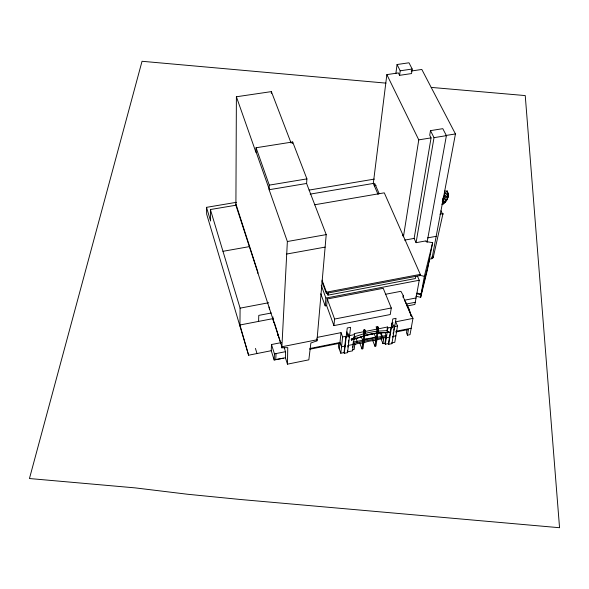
<?xml version="1.0" encoding="UTF-8"?>
<svg xmlns="http://www.w3.org/2000/svg" width="589" height="589" viewBox="0 0 589 589"><rect width="100%" height="100%" fill="white"/><g stroke="black" fill="none" stroke-linecap="round" stroke-linejoin="round"><path stroke-width="0.88" d="M317.029 339.779L281.888 346.766L235.902 205.23L236.395 96.765L271.374 91.619L291.128 143.127M239.937 326.056L240.098 308.15L210.391 209.537L235.902 205.23M236.395 96.765L255.965 152.36L256.068 147.751L292.681 141.971L306.906 178.887L306.597 183.466L326.218 234.613L316.941 340.84L310.867 343.004L308.842 359.835L287.469 364.164L285.407 357.773L285.503 351.677L284.126 347.444M287.469 364.164L287.756 347.606L281.829 347.827L281.557 345.75M257.827 273.303L257.857 272.066L235.909 203.985M258.6 321.403L258.77 315.395L271.338 312.987M271.315 93.415L271.374 91.619M281.829 347.827L287.366 241.519L269.121 189.724L269.276 185.13L256.068 147.751M269.07 307.016L269.497 309.527L269.534 308.467M285.407 357.773L274.172 360.034L271.242 350.705L271.492 344.536L281.638 342.526M272.884 318.649L272.957 316.934M273.112 319.562L273.686 322.536L273.73 321.476M444.408 195.305L444.489 193.759C452.44 192.08 445.902 203.499 442.199 204.626L442.081 203.868C446.734 201.593 449.606 195.909 447.294 190.991L444.643 191.094M274.172 360.034L274.445 353.886L271.492 344.536M275.748 359.717L276.035 353.569M277.375 332.778L277.794 335.296L277.846 334.235M292.6 143.525L292.681 141.971M283.353 358.186L275.755 359.54M444.297 196.409L444.636 192.956L444.452 193.928M316.705 338.866L316.941 340.84M326.637 305.595L333.926 325.607L390.257 314.533L391.287 307.981L383.225 288.308L327.256 298.998L326.637 305.595L325.18 305.875L325.901 298.056L321.196 285.194M314.541 204.788L384.286 192.831L420.296 274.386L420.09 275.556L326.335 293.344L326.446 292.173L322.028 280.158M415.812 276.175L415.4 278.523L327.992 295.148L328.22 292.792M333.926 325.607L334.596 319.047L327.256 298.998M338.727 343.247L338.366 346.516L340.795 353.231L344.035 352.575L345.92 336.312L342.629 336.967L340.795 353.231M339.242 348.931L341.046 332.652L317.213 337.379M346.339 334.567L346.965 331.85L347.679 335.237L347.186 336.849L346.192 337.048L345.92 336.312M344.3 353.304L347.252 327.97L350.573 327.315L347.539 352.649L344.3 353.304L344.035 352.575M347.539 352.649L347.458 350.308M347.849 347.09L348.04 345.478L353.341 344.41M348.357 342.798L348.681 340.118M348.997 337.445L349.211 335.656L354.571 334.589L354.203 333.61L363.803 331.703L363.516 333.845L363.884 334.817L364.878 334.559L365.298 331.452L364.812 330.186M376.872 328.78L377.019 327.756L378.005 327.558L378.506 328.824L378.02 332.1L377.048 332.211L377.52 329.023L387.488 326.991L386.914 330.643L387.304 331.607L388.762 331.614L389.049 332.343L376.975 333.19A56.824 30.694 -20.8 0 0 367.448 334.927L351.552 340.059L351.302 339.109L354.144 337.99L354.571 334.589M351.552 340.059L351.302 339.109M352.487 347.422L352.686 345.787M354.011 339.021L352.539 350.853L347.267 351.92M378.094 194.429L373.301 183.444L386.855 74.612L398.385 72.911L399.592 75.333L411.534 73.566L412.19 69.031L408.98 62.787L397.06 64.518L395.867 73.581M356.971 342.636L357.133 341.333L355.675 337.46M365.092 331.497L364.701 329.487L364.127 329.604L363.685 331.401L364.171 332.675L365.158 332.476M363.244 342.967L363.612 343.932L362.64 344.131L362.272 343.166L362.662 340.221L353.142 342.135L353.503 343.107M364.76 335.612L362.964 348.74L361.992 348.938L363.855 335.038M363.884 334.817L364.311 331.651L363.825 330.377M364.606 330.223L364.701 329.487M364.127 329.604L364.517 331.607L364.024 330.341M399.592 75.333L400.203 70.79L397.06 64.518M365.533 339.183L365.703 339.588M376.658 341.303L375.686 341.502L375.311 340.538L375.738 337.6L363.641 340.03L364.009 340.994L363.03 341.193L361.19 336.356M377.048 332.211L376.989 329.074L364.311 331.651M377.335 326.983L377.726 328.979L377.335 326.983L377.91 326.866L378.41 328.132L378.3 328.868L377.91 326.866M377.019 332.424L377.983 332.321L375.944 346.111L374.979 346.31L376.894 333.308M378.005 327.558L378.352 329.847L377.372 330.046L376.099 326.821L377.085 326.63L377.674 328.132M381.503 337.703L381.701 336.4L380.185 332.564M382.143 337.578L382.342 336.275L380.825 332.432L377.144 333.168M364.216 335.752L374.236 333.749L376.121 338.565L377.093 338.366L376.717 337.401L386.156 335.509L384.941 343.254L382.953 343.652L383.954 337.21M387.304 331.607L387.879 327.955L391.044 327.322L388.438 343.578L385.324 344.212L387.142 332.601M402.596 235.902L402.78 234.724M403.428 236.83L418.772 139.865L386.855 74.612M389.02 332.557L388.762 331.614M391.957 323.994L392.134 322.882L393.003 322.713M388.725 344.3L392.789 318.966L396.051 318.325L391.906 343.659L388.725 344.3L388.438 343.578M393.106 333.823L393.4 332.034M393.688 330.245L393.982 328.463M385.81 294.213L400.91 291.312L403.436 295.847L402.869 295.958L411.387 316.138L411.961 316.021L412.963 318.391L395.764 321.8L397.501 326.034L394.792 342.297L391.619 342.938L391.906 343.659M427.084 242.366L446.396 135.654L442.803 128.667L430.485 130.64L429.727 135.19L431.067 137.878L414.141 238.398L416.07 242.683L426.237 240.827L426.031 241.593L432.635 242.653L427.445 269.703L420.686 297.312L415.76 296.193M403.141 297.622L403.436 295.847M416.07 242.683L434.012 137.657L430.485 130.64M407.058 329.56L406.476 332.829L407.455 335.185L410.025 334.67L412.963 318.391M407.455 335.185L408.471 329.472L395.727 332.027M417.476 276.234L419.243 280.254L414.884 304.454L406.992 306M416.828 293.793L420.966 294.728L424.36 276.329L432.635 242.653M420.686 297.312L421.761 291.496L420.966 294.728M429.455 259.167L431.965 258.696L455.452 133.939L421.82 69.458L411.188 71.026M431.965 258.696L431.663 258.034L433.18 257.746L433.357 256.789L431.84 257.069M442.803 214.573L442.987 213.608L439.946 214.153M433.18 257.746L442.987 213.608M429.322 260.463L421.098 294.044L416.953 293.101M444.481 195.445L442.464 199.17M443.488 198.25L447.957 196.8L446.904 199.951L446.867 199.509L443.488 198.25L444.371 196.078L448.096 193.914L447.971 197.079L444.371 196.078M442.199 204.626L444.872 201.909L442.626 200.591M444.489 193.759L447.294 190.991L448.096 194.046M351.28 339.33L354.114 338.204M351.574 339.846L367.477 334.707A56.838 30.709 -20.8 0 1 377.004 332.969L389.049 332.343M363.516 333.845L353.775 337.011L354.144 337.99M364.51 333.588L366.822 333.006A56.772 30.738 -20.8 0 1 376.342 331.276L376.673 331.239M352.848 349.748L354.18 349.476L354.902 343.748L352.892 344.153M309.785 349.24L339.875 343.21M363.479 339.595L375.576 337.173M352.98 343.439L362.485 341.524L362.853 342.496L363.833 342.297M363.465 341.333L375.546 338.903L375.929 339.868L376.901 339.669M376.526 338.704L385.95 336.812L386.332 337.769L389.469 337.144L389.756 337.865M395.86 335.855L392.664 336.496L392.959 337.217M392.819 323.825L391.648 324.053L391.398 325.599L392.009 327.101M347.812 334.132L348.695 333.956L348.695 336.547L349.483 336.393L349.211 335.656M364.613 330.878L365.195 330.76M377.829 328.25L378.41 328.132M236.454 202.307L206.518 207.343L206.665 214.153L248.602 355.211L271.242 350.705M397.501 326.034L394.269 326.674L394.564 327.403L393.791 327.558L393.916 324.959L393.047 325.135L392.311 327.852L391.332 328.044L391.044 327.322M274.445 353.886L285.503 351.677M309.866 348.511L339.956 342.489L341.524 346.788L344.779 346.133L345.051 346.869M395.948 331.276L411.188 328.22M334.596 319.047L391.287 307.981M404.577 300.184L416.055 297.96M406.484 303.998L415.274 302.282M325.901 298.056L419.243 280.254M240.098 308.15L268.724 302.724M326.446 292.173L420.296 274.386M404.591 240.135L414.141 238.398M427.651 237.875L436.177 236.322M286.718 254.036L325.121 247.108M222.973 251.312L249.243 246.644M287.366 241.519L326.218 234.613M376.077 185.476L374.317 185.771L374.633 183.289L379.11 193.531M309.034 190.092L374.361 179.1M310.167 194.12L373.301 183.444M269.276 185.13L306.906 178.887M269.121 189.724L306.597 183.466M418.772 139.865L431.067 137.878M445.961 135.47L455.452 133.939M434.012 137.657L446.396 135.654M400.203 70.79L412.19 69.031M364.782 339.757L364.613 339.33L365.32 339.691M442.707 200.046L446.867 199.509L444.953 202.513L444.872 201.909L442.243 201.806M377.637 331.136L386.914 330.643M387.267 331.821L388.725 331.835M431.258 87.408L525.241 95.58L559.55 527.722L240.489 499.501L187.552 494.252L135.102 487.876L29.45 478.533L142.037 61.278L385.964 83.123M419.302 275.188L424.36 276.329M405.85 302.864L405.122 301.288L408.589 307.767L411.667 316.786M406.241 303.475L410.643 313.915M440.97 210.766L442.435 213.814M387.488 326.991L387.879 327.955M384.934 332.439L386.539 336.474M384.941 343.254L385.324 344.212M377.019 327.756L377.52 329.023M380.73 338.005L382.953 343.652M377.983 332.321L378.271 333.05M372.734 340.508L374.979 346.31M364.849 334.78L365.128 335.509M364.709 339.323L364.878 339.75M364.488 339.816L363.98 339.492L364.142 339.927M359.791 343.107L361.992 348.938M348.04 345.478L348.305 346.207M327.366 293.432L327.992 295.148M341.046 332.652L342.629 336.967M321.999 281.535L326.335 293.344M320.784 293.764L325.18 305.875M255.979 151.66L269.151 189.025M273.664 320.357L273.119 318.605L239.944 324.995L248.602 355.211M274.216 322.117L280.769 343.21M255.435 348.408L256.988 353.54M206.518 207.343L210.604 221.008L210.391 209.537M410.886 314.717L411.365 316.337M363.914 342.71A20.924 11.478 -21 0 1 375.311 340.538M354.784 344.668A8.356 4.631 -20.7 0 1 362.272 343.166M377.512 339.779A8.32 4.587 -21.4 0 1 383.697 338.852M366.071 339.043L366.233 339.507L366.071 339.043"/></g></svg>
